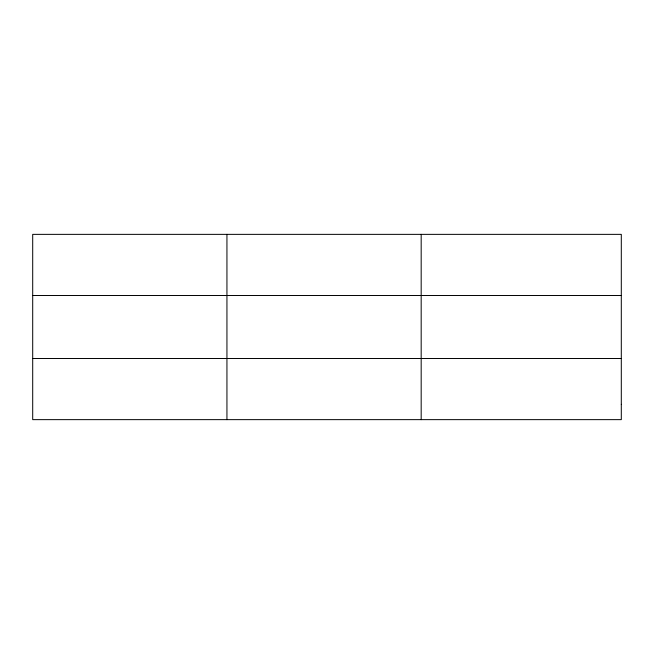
<?xml version="1.0" encoding="UTF-8"?>
<svg xmlns="http://www.w3.org/2000/svg" width="654" height="654" viewBox="0 0 654 654"><rect width="100%" height="100%" fill="white"/><g stroke="black" fill="none" stroke-linecap="round" stroke-linejoin="round"><path stroke-width="0.98" d="M226.938 234.361L226.938 419.639M421.176 234.361L421.176 419.639M32.7 295.502L621.3 295.502M32.7 358.498L621.3 358.498M621.3 404.352L621.3 419.639L32.7 419.639L32.7 234.361L621.3 234.361L621.3 404.352"/></g></svg>
